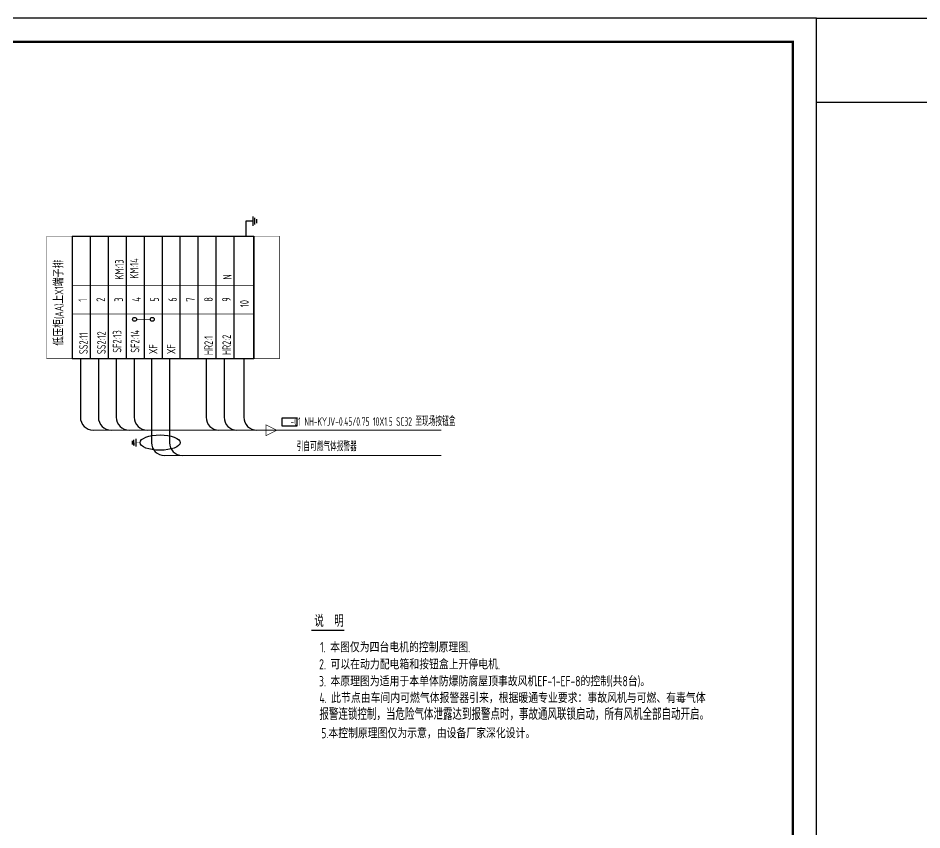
# Model space of a CAD drawing. Extents: x 1234595 to 2088511, y -80443 to 75292.
# Drawn here: x 1941215 to 1979253, y -35363 to -1201 of the extents above; entities that cross this region are included whole.
import ezdxf
from ezdxf.enums import TextEntityAlignment as Align

# ---------------------------------------------------------------- set-up
doc = ezdxf.new("R2010")
doc.units = 0
doc.header["$LTSCALE"] = 1000
doc.header["$MEASUREMENT"] = 0
doc.linetypes.add('CENTER', pattern=[2, 1.25, -0.25, 0.25, -0.25])
doc.layers.get('0').update_dxf_attribs({"linetype": 'CONTINUOUS'})
for name, color, linetype in [('3', 1, 'CENTER'), ('BXT', 7, 'CONTINUOUS'), ('PUB_TITLE', 4, 'CONTINUOUS'), ('ROOF', 4, 'CONTINUOUS'), ('WINDOW', 4, 'CONTINUOUS')]:
    doc.layers.add(name, color=color, linetype=linetype)
doc.layers.add('_0', color=7, linetype='CONTINUOUS', lineweight=25)
doc.styles.add('GPSHZ1', font='isocp.shx', dxfattribs={"width": 0.8, "bigfont": 'hztxt.shx'})
doc.styles.add('sceie', font='sceie.shx', dxfattribs={"width": 0.7, "bigfont": 'sceic.shx'})

# ---------------------------------------------------------------- blocks, each defined once
blk = doc.blocks.new('0208A')
at = {"color": 3, "linetype": 'Continuous', "const_width": 0.3}
blk.add_lwpolyline([(0, 0), (-2.5, -5), (2.5, -5)], close=True, dxfattribs=at)
blk.add_lwpolyline([(0, 0), (0, -7.5)], dxfattribs=at)

msp = doc.modelspace()

# ---------------------------------------------------------------- linework, layer by layer
at = {"color": 3}
for p, q in [((1951105.8, -9744.8), (1950795.7, -9744.8)), ((1950795.7, -9744.8), (1950795.7, -10379.6))]:
    msp.add_line(p, q, dxfattribs=at)
for p, q in [((1951185.4, -9886.8), (1951185.4, -9602.7)), ((1951264.9, -9830), (1951264.9, -9659.5)), ((1946014, -18985.1), (1946014, -19148.4)), ((1946091.4, -19188.4), (1946091.4, -18948.4)), ((1946163.9, -18908.4), (1946163.9, -19228.4)), ((1946091.4, -19068.4), (1946091.4, -19188.4))]:
    msp.add_line(p, q)
at = {"color": 4}
msp.add_lwpolyline([(1952324.1, -18378.1), (1952324.1, -18018.9), (1952946, -18018.9), (1952946, -18378.1)], close=True, dxfattribs=at)
at = {"color": 3, "const_width": 45}
for points in [[(1944378.9, -18545.8), (1959032.2, -18545.8)], [(1947371.1, -19607.3), (1959032.2, -19607.3)]]:
    msp.add_lwpolyline(points, dxfattribs=at)
at = {"color": 4, "const_width": 50}
msp.add_lwpolyline([(1953556.7, -26961.1), (1954952.1, -26961.1)], dxfattribs=at)
at = {"layer": '3'}
msp.add_line((1951105.8, -9943.7), (1951105.8, -9545.9), dxfattribs=at)
at = {"layer": '3', "const_width": 16}
msp.add_lwpolyline([(1946346.3, -19068.4), (1946163.9, -19068.4)], dxfattribs=at)
at = {"layer": '_0', "color": 0}
msp.add_lwpolyline([(1974816.1, -1200.6), (1981228.5, -1200.6), (1981228.5, -4754), (1974816.1, -4754)], close=True, dxfattribs=at)
at = {"layer": 'PUB_TITLE'}
msp.add_lwpolyline([(1974816.1, -60600.6), (1974816.1, -1200.6), (1890716.1, -1200.6), (1890716.1, -60600.6)], close=True, dxfattribs=at)
at = {"layer": 'PUB_TITLE', "const_width": 100}
msp.add_lwpolyline([(1973816.1, -59600.6), (1973816.1, -2200.6), (1893216.1, -2200.6), (1893216.1, -59600.6)], close=True, dxfattribs=at)
at = {"layer": 'ROOF', "color": 3}
for p, q in [((1943492, -10379.6), (1951142.4, -10379.6)), ((1943492, -10379.6), (1943492, -15530.7)), ((1944248, -10379.6), (1944248, -15530.7)), ((1945004, -10379.6), (1945004, -15530.7)), ((1945760, -10379.6), (1945760, -15530.7)), ((1946516, -10379.6), (1946516, -15530.7)), ((1947272, -10379.6), (1947272, -15530.7)), ((1948028, -10379.6), (1948028, -15530.7)), ((1948784, -10379.6), (1948784, -15530.7)), ((1949540, -10379.6), (1949540, -15530.7)), ((1950296, -10379.6), (1950296, -15530.7)), ((1951127.7, -10379.6), (1951127.7, -15530.7)), ((1951127.7, -10379.6), (1951127.7, -15530.7)), ((1951142.4, -10379.6), (1951142.4, -15530.7)), ((1951142.4, -10379.6), (1951142.4, -15530.7)), ((1951142.4, -10379.6), (1951142.4, -15530.7)), ((1951142.4, -10379.6), (1951142.4, -15530.7)), ((1951142.4, -10379.6), (1951142.4, -15530.7)), ((1951142.4, -10379.6), (1951142.4, -15530.7)), ((1943492, -15530.7), (1951142.4, -15530.7)), ((1943836.5, -15530.7), (1943836.5, -17998.6)), ((1944592.5, -15530.7), (1944592.5, -17998.6)), ((1945348.5, -15530.7), (1945348.5, -17998.6)), ((1946104.5, -15530.7), (1946104.5, -17998.6)), ((1946831.1, -15530.7), (1946831.1, -19067.3)), ((1946831.1, -15530.7), (1946831.1, -19067.3)), ((1947587.1, -15530.7), (1947587.1, -19067.3)), ((1949128.5, -15530.7), (1949128.5, -17998.6)), ((1949884.5, -15530.7), (1949884.5, -17998.6)), ((1950716.2, -15530.7), (1950716.2, -17998.6))]:
    msp.add_line(p, q, dxfattribs=at)
for points, const_width in [([(1943492, -10379.6), (1942412, -10379.6)], 21.6), ([(1942412, -10379.6), (1942412, -15530.7)], 21.6), ([(1943492, -10379.6), (1943492, -15530.7)], 21.6), ([(1951142.4, -10379.6), (1952222.4, -10379.6)], 21.6), ([(1951142.4, -10379.6), (1951142.4, -15530.7)], 21.6), ([(1952222.4, -10379.6), (1952222.4, -15530.7)], 21.6), ([(1943492, -12447.8), (1951142.4, -12447.8)], 21.6), ([(1943492, -13654.1), (1951142.4, -13654.1)], 21.6), ([(1946196.7, -13877.3), (1946782.6, -13877.3)], 16.1), ([(1942412, -15530.7), (1943492, -15530.7)], 21.6), ([(1951142.4, -15530.7), (1952222.4, -15530.7)], 21.6)]:
    msp.add_lwpolyline(points, dxfattribs=dict(at, const_width=const_width))
for centre in [(1946117.7, -13877.3), (1946863.2, -13877.3)]:
    msp.add_circle(centre, 80.7, dxfattribs=at)
for centre in [(1944376.5, -17998.6), (1945132.5, -17998.6), (1945888.5, -17998.6), (1946644.5, -17998.6), (1949668.5, -17998.6), (1950424.5, -17998.6), (1951256.2, -17998.6), (1947371.1, -19067.3), (1947371.1, -19067.3), (1948127.1, -19067.3)]:
    msp.add_arc(centre, 540, 180, 270, dxfattribs=at)
at = {"layer": 'WINDOW', "color": 0}
msp.add_ellipse((1947191.7, -19065), major_axis=(-845.4, 0), ratio=0.3804114, dxfattribs=at)

# ---------------------------------------------------------------- block references
at = {"layer": 'BXT', "color": 3, "xscale": 90, "yscale": 90, "zscale": 90, "rotation": 270}
msp.add_blockref('0208A', (1952104, -18545.8), dxfattribs=at)

# ---------------------------------------------------------------- texts
at = {"color": 3, "style": 'sceie', "width": 0.6}
for s, p in [('-C1 NH-KYJV-0.45/0.75 10X1.5 SC32 至现场按钮盒', (1956151.6, -18357.8)), ('引自可燃气体报警器', (1954202.4, -19419.2))]:
    msp.add_text(s, height=360, dxfattribs=at).set_placement(p, align=Align.CENTER)
at = {"color": 3, "width": 0.8}
for s, height, style, p in [('说  明', 500, 'sceie', (1953684.8, -26818.7)), ('1. 本图仅为四台电机的控制原理图.', 432, 'sceie', (1953927.3, -27888.6)), ('2. 可以在动力配电箱和按钮盒上开停电机.', 432, 'sceie', (1953885.2, -28607.9)), ('3. 本原理图为适用于本单体防爆防腐屋顶事故风机EF-1-EF-8的控制(共8台)。', 432, 'sceie', (1953878.6, -29320.2)), ('4. 此节点由车间内可燃气体报警器引来，根据暖通专业要求：事故风机与可燃、有毒气体', 432, 'sceie', (1953895.4, -30022.1)), ('报警连锁控制，当危险气体泄露达到报警点时，事故通风联锁启动，所有风机全部自动开启。', 500, 'GPSHZ1', (1953895.4, -30736)), ('5.本控制原理图仅为示意，由设备厂家深化设计。', 432, 'sceie', (1953971.7, -31504.7))]:
    msp.add_text(s, height=height, dxfattribs=dict(at, style=style)).set_placement(p)
at = {"layer": 'ROOF', "color": 1, "style": 'sceie', "width": 0.8}
for s, p in [('KM:13', (1945658.1, -12200.3)), ('KM:14', (1946283.5, -12165.5)), ('低压柜(AA)上X1端子排', (1943119.2, -14985.3)), ('N', (1950204.7, -12200.3)), ('1', (1944115.3, -13134.4)), ('2', (1944871.3, -13134.4)), ('3', (1945627.3, -13134.4)), ('4', (1946383.3, -13134.4)), ('5', (1947139.3, -13134.4)), ('6', (1947895.3, -13134.4)), ('7', (1948651.3, -13134.4)), ('8', (1949407.3, -13134.4)), ('9', (1950163.3, -13134.4)), ('10', (1950919.3, -13364.5)), ('SS2:12', (1944902.1, -15338.8)), ('SF2:13', (1945560.9, -15279.3)), ('SF2:14', (1946316.9, -15279.3)), ('SS2:11', (1944146.1, -15338.8)), ('HR2:1', (1949412.2, -15382.9)), ('HR2:2', (1950171.9, -15381.6)), ('XF', (1947082.2, -15338.8)), ('XF', (1947839.1, -15338.8))]:
    msp.add_text(s, height=360, rotation=90, dxfattribs=at).set_placement(p)

doc.saveas('drawing.dxf')
